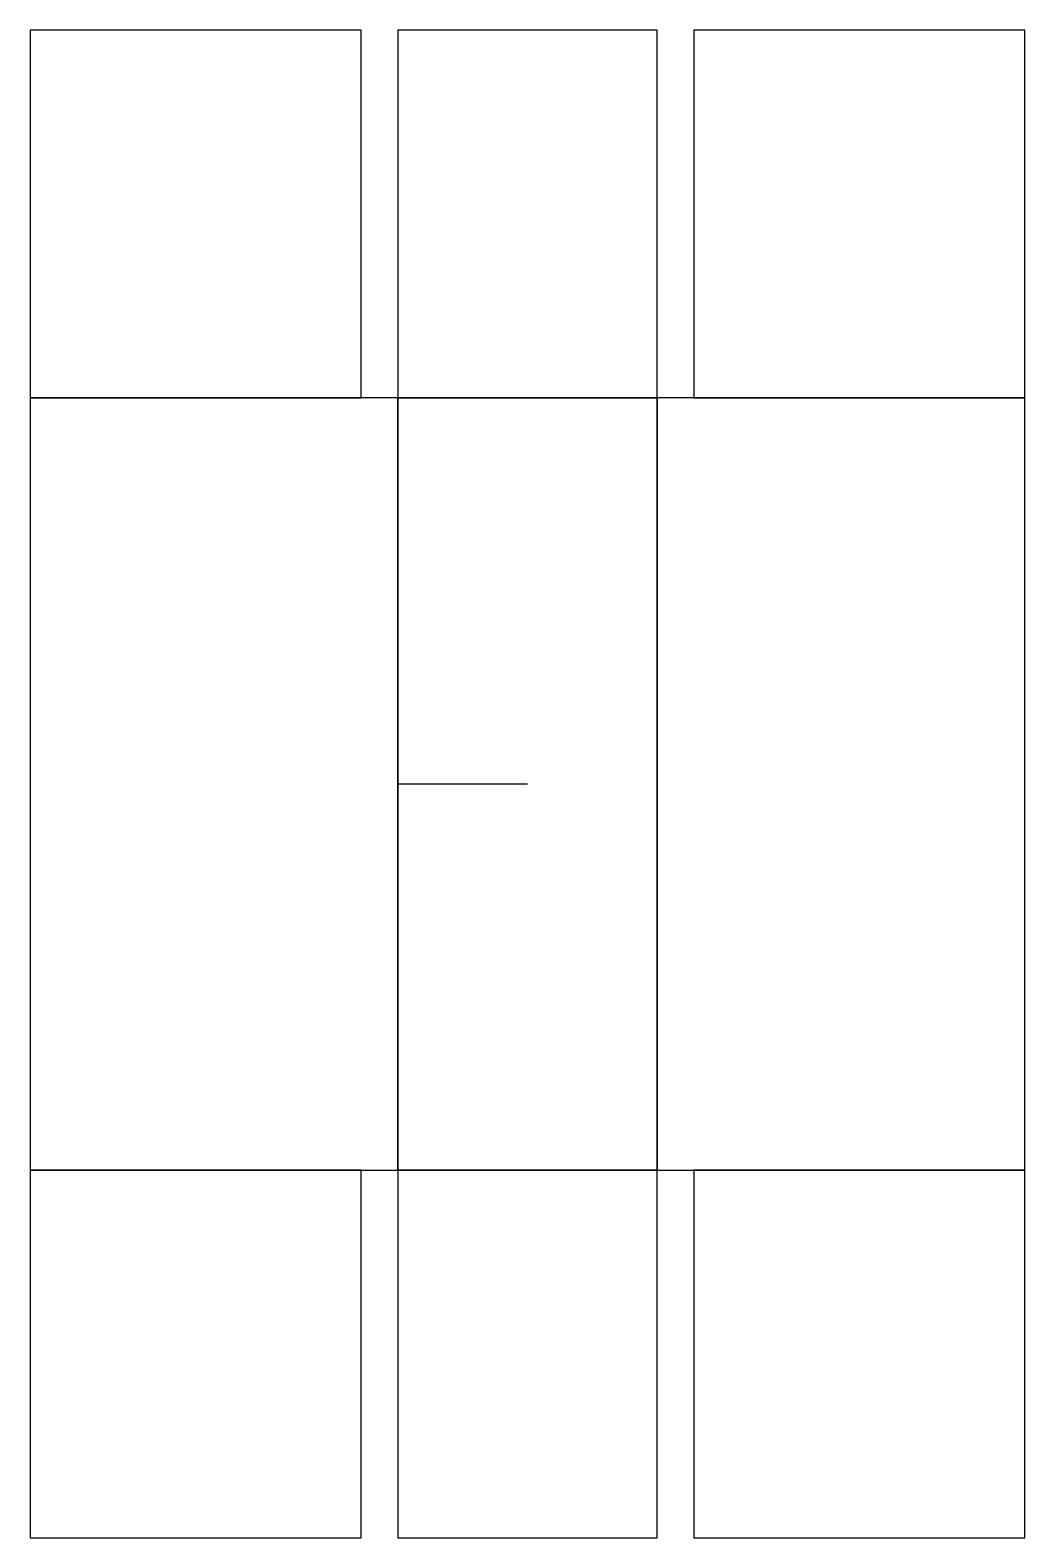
# Model space of a CAD drawing. Header units: millimetres. Extents: x -27.1 to 27.1, y -41 to 41.
import ezdxf

# ---------------------------------------------------------------- set-up
doc = ezdxf.new("R2010")
doc.units = ezdxf.units.MM

msp = doc.modelspace()

# ---------------------------------------------------------------- linework, layer by layer
msp.add_line((-7.056, 21), (-27.056, 21))
for points in [[(-27.056, 21), (-9.056, 21), (-9.056, 41), (-27.056, 41)], [(-7.056, 21), (7.056, 21), (7.056, 41), (-7.056, 41)], [(27.056, 21), (27.056, 41), (9.056, 41), (9.056, 21)], [(-7.056, 21), (-27.056, 21), (-27.056, -21), (-7.056, -21)], [(-7.056, 21), (-7.056, -21), (7.056, -21), (7.056, 21)], [(27.056, -21), (27.056, 21), (7.056, 21), (7.056, -21)], [(7.056, -21), (27.056, -21), (27.056, 21), (7.056, 21)], [(-27.056, -21), (-27.056, -41), (-9.056, -41), (-9.056, -21)], [(-7.056, -21), (-7.056, -41), (7.056, -41), (7.056, -21)], [(27.056, -21), (9.056, -21), (9.056, -41), (27.056, -41)]]:
    msp.add_lwpolyline(points, close=True)
msp.add_lwpolyline([(0, 0), (-7.056, 0), (-7.056, 21)])

doc.saveas('drawing.dxf')
